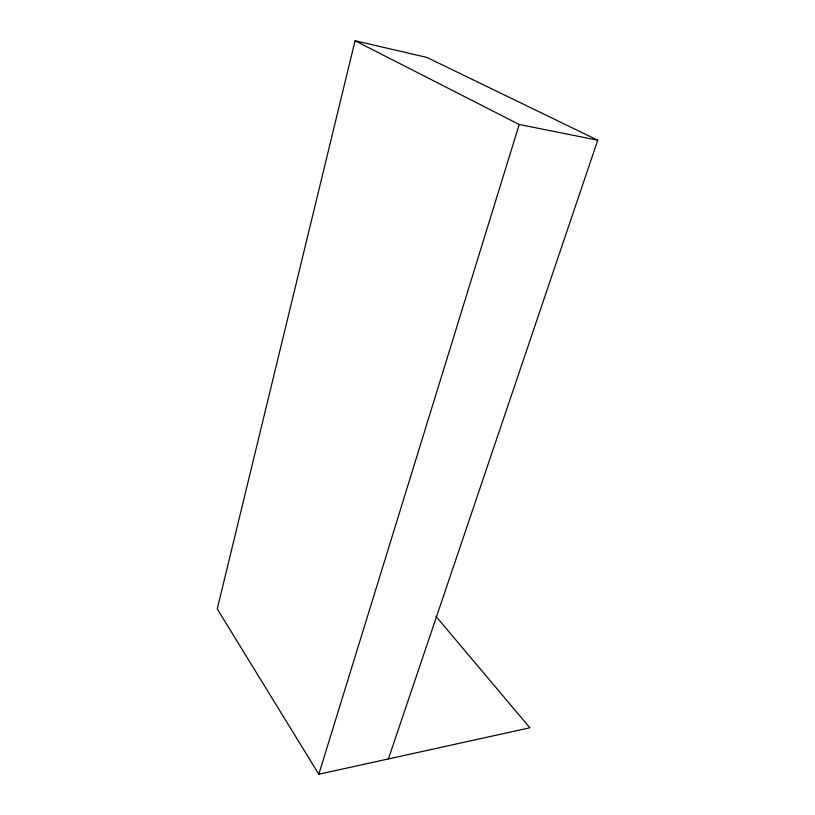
<?xml version="1.0" encoding="UTF-8"?>
<svg xmlns="http://www.w3.org/2000/svg" width="815" height="815" viewBox="0 0 815 815"><rect width="100%" height="100%" fill="white"/><g stroke="black" fill="none" stroke-linecap="round" stroke-linejoin="round"><path stroke-width="1.22" d="M388.388 758.928L597.752 140.211L426.846 57.407L355.065 40.75L217.248 608.927L318.808 774.25L529.872 727.785L435.862 616.242M318.808 774.25L519.216 124.481L355.065 40.75M519.216 124.481L597.752 140.211"/></g></svg>
